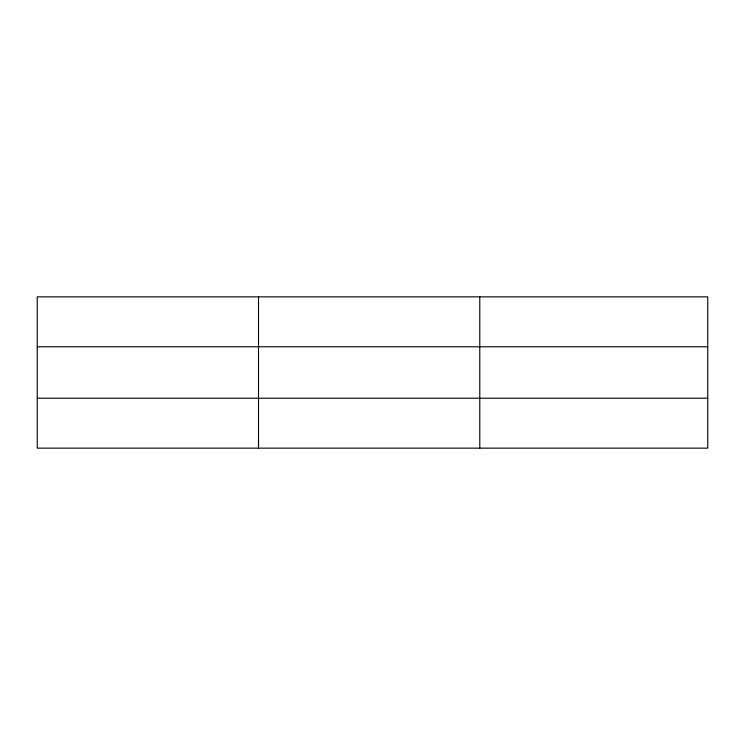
<?xml version="1.0" encoding="UTF-8"?>
<svg xmlns="http://www.w3.org/2000/svg" width="745" height="745" viewBox="0 0 745 745"><rect width="100%" height="100%" fill="white"/><g stroke="black" fill="none" stroke-linecap="round" stroke-linejoin="round"><path stroke-width="1.12" d="M258.515 448.145L258.515 296.855M479.78 448.145L479.78 296.855M707.75 346.779L707.75 296.855L37.25 296.855L37.25 448.145L707.75 448.145L707.75 346.779L37.25 346.779M37.25 398.221L707.75 398.221"/></g></svg>
